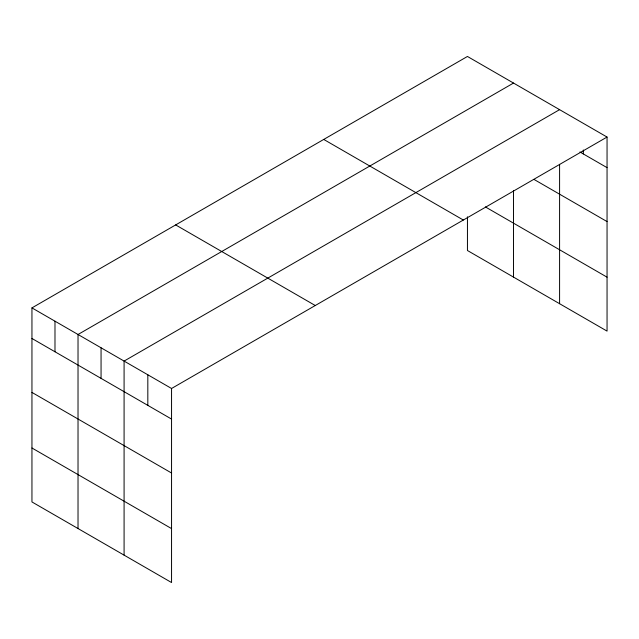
<?xml version="1.0" encoding="UTF-8"?>
<svg xmlns="http://www.w3.org/2000/svg" width="639" height="639" viewBox="0 0 639 639"><rect width="100%" height="100%" fill="white"/><g stroke="black" fill="none" stroke-linecap="round" stroke-linejoin="round"><path stroke-width="0.96" d="M607.05 137.058L171.556 388.488L171.556 582.536L31.95 501.942L31.95 307.894L467.444 56.464L607.05 137.058L607.05 331.106L467.444 250.512L467.444 216.797M513.516 83.062L78.022 334.493L78.022 528.541M559.588 109.652L124.086 361.091L124.086 555.139M579.924 151.978L607.05 167.642M533.988 179.407L607.05 221.581M485.36 206.908L607.05 277.166M323.733 139.43L463.339 220.032M175.661 224.92L315.267 305.522M31.95 307.894L171.556 388.488M31.95 338.47L171.556 419.072M31.95 392.418L171.556 473.012M31.95 447.995L171.556 528.597M583.319 149.989L583.319 153.935M559.588 164.319L559.588 303.709M513.516 190.406L513.516 277.11M147.825 374.789L147.825 405.366M101.058 347.792L101.058 378.368M54.986 321.193L54.986 351.769"/></g></svg>
